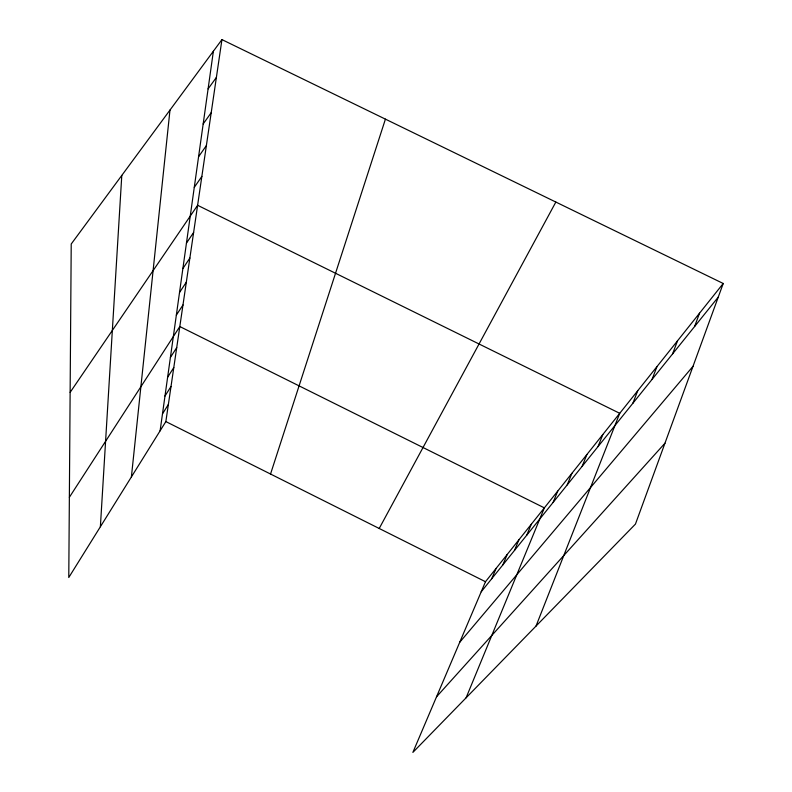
<?xml version="1.0" encoding="UTF-8"?>
<svg xmlns="http://www.w3.org/2000/svg" width="792" height="792" viewBox="0 0 792 792"><rect width="100%" height="100%" fill="white"/><g stroke="black" fill="none" stroke-linecap="round" stroke-linejoin="round"><path stroke-width="1.19" d="M100.376 526.749L121.79 175.428M131.393 476.933L169.983 110.068M160.103 430.818L213.385 51.203M221.938 39.6L71.221 244.005L68.775 577.507L165.855 421.582L221.938 39.6L723.225 283.487L635.451 524.086L412.87 752.4L485.486 581.724L723.225 283.487M270.537 474.032L385.427 119.137M694.584 326.542L699.544 313.187M672.576 353.905L677.516 340.827M652.044 379.427L656.964 366.617M632.867 403.267L637.738 390.723M536.016 626.086L619.73 413.315L197.614 205.296L70.132 392.367M598.029 446.579L602.821 434.531M582.16 466.3L586.902 454.499M567.221 484.882L571.903 473.309M553.113 502.415L557.746 491.07M466.092 697.811L544.351 507.87L179.814 326.542L69.359 497.307M526.769 535.154L531.303 524.254M514.463 550.46L518.938 539.758M502.801 564.963L507.207 554.469M491.723 578.734L496.079 568.438M379.21 528.482L555.845 202.059M162.489 413.86L168.369 404.464M164.993 396.02L171.013 386.476M167.627 377.24L173.794 367.547M170.399 357.449L176.725 347.599M176.339 315.137L182.982 304.969M179.517 292.505L186.328 282.17M182.883 268.538L189.872 258.043M186.447 243.124L193.624 232.462M194.268 187.377L201.861 176.398M198.574 156.737L206.385 145.579M203.168 123.978L211.216 112.672M208.098 88.892L216.384 77.428M481.19 591.822L718.255 297.119M459.726 642.272L693.01 366.31M436.521 696.812L664.943 443.243M165.855 421.582L485.486 581.724"/></g></svg>
